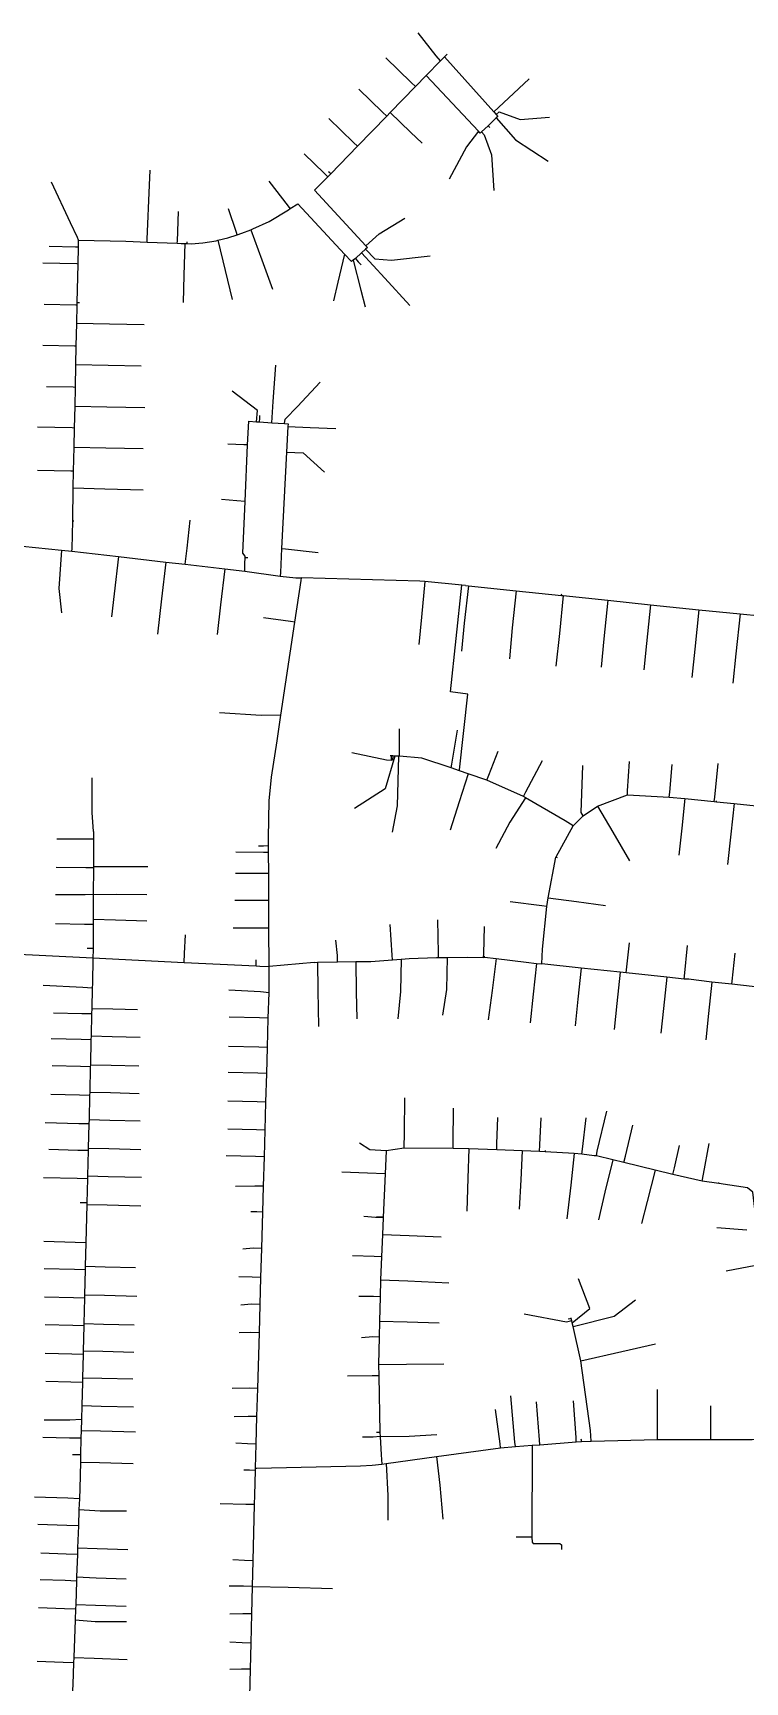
# Model space of a CAD drawing. Header units: inches. Extents: x 1024943 to 1043005, y 1856303 to 1868730.
# Drawn here: x 1034599 to 1035891, y 1865557 to 1868549 of the extents above; entities that cross this region are included whole.
import ezdxf

# ---------------------------------------------------------------- set-up
doc = ezdxf.new("R2010")
doc.units = ezdxf.units.IN
doc.header["$MEASUREMENT"] = 0
doc.layers.add('Water_Network', color=130, linetype='Continuous')

msp = doc.modelspace()

# ---------------------------------------------------------------- linework, layer by layer
at = {"layer": 'Water_Network', "elevation": 0}
for points in [[(1035330.8, 1868507.1), (1035298.2, 1868548.7)], [(1035285.6, 1868459.1), (1035239.7, 1868503.8)], [(1035312.9, 1868471.5), (1035338.6, 1868497.9), (1035345.9, 1868505.4)], [(1035338.6, 1868497.9), (1035330.8, 1868507.1)], [(1035345.9, 1868505.4), (1035350.8, 1868510.4)], [(1035345.9, 1868505.4), (1035435.4, 1868405.5), (1035439.6, 1868400.8), (1035442.8, 1868397.3), (1035439.9, 1868394.5), (1035424.9, 1868380.5)], [(1035139.4, 1868293.4), (1035187.9, 1868343.2), (1035241, 1868397.7), (1035247.6, 1868404.5), (1035293.4, 1868451.5), (1035312.9, 1868471.5)], [(1035293.4, 1868451.5), (1035285.6, 1868459.1)], [(1035424.9, 1868380.5), (1035413.2, 1868369.5), (1035410.7, 1868367.2), (1035407.6, 1868370.5), (1035312.9, 1868471.5)], [(1035461.8, 1868430.2), (1035499.7, 1868465.7)], [(1035233.5, 1868404.9), (1035190.7, 1868446.6)], [(1035435.4, 1868405.5), (1035461.8, 1868430.2)], [(1035241, 1868397.7), (1035233.5, 1868404.9)], [(1035247.6, 1868404.5), (1035284.5, 1868368.7)], [(1035439.6, 1868400.8), (1035445.3, 1868405.5), (1035483.3, 1868391.8)], [(1035483.3, 1868391.8), (1035536.5, 1868396.2)], [(1035180.8, 1868350.1), (1035136.2, 1868393.5)], [(1035284.5, 1868368.7), (1035305.1, 1868348.6)], [(1035407.6, 1868370.5), (1035386.1, 1868342.4)], [(1035413.2, 1868369.5), (1035418, 1868363.8), (1035431, 1868327.4)], [(1035424.9, 1868380.5), (1035426.5, 1868378.8)], [(1035426.5, 1868378.8), (1035428.1, 1868377.1)], [(1035439.9, 1868394.5), (1035474.9, 1868354.7)], [(1035187.9, 1868343.2), (1035180.8, 1868350.1)], [(1035386.1, 1868342.4), (1035354.1, 1868283.3)], [(1035474.9, 1868354.7), (1035533.8, 1868315.9)], [(1035127.3, 1868294.5), (1035091.3, 1868329.5)], [(1035431, 1868327.4), (1035435.7, 1868262.8)], [(1034681.9, 1868173), (1034679.8, 1868177.6), (1034667.3, 1868204.2), (1034632.9, 1868277.8)], [(1034806.5, 1868169.4), (1034806.7, 1868174.4), (1034810.7, 1868272.6), (1034811.8, 1868299.8)], [(1035062.7, 1868234.5), (1035027.5, 1868279.7)], [(1035139.4, 1868293.4), (1035134, 1868287.9), (1035110.1, 1868263.3)], [(1035134, 1868287.9), (1035127.3, 1868294.5)], [(1035137.6, 1868295.2), (1035135.7, 1868297)], [(1035139.4, 1868293.4), (1035137.6, 1868295.2)], [(1035110.1, 1868263.3), (1035203.4, 1868162.6), (1035206, 1868159.8), (1035202.7, 1868156.7), (1035195.1, 1868149.6), (1035184.2, 1868139.5)], [(1034861.2, 1868171.2), (1034863.4, 1868224.6)], [(1034878.9, 1868166.6), (1034886, 1868166.4), (1034907.5, 1868167.8), (1034931.5, 1868171.8), (1034934.8, 1868172.6), (1034952.9, 1868176.9), (1034970, 1868182.8), (1034978.3, 1868185.7), (1034994.5, 1868191.6), (1034998.4, 1868193.1), (1035027.8, 1868206.8), (1035062.6, 1868227.9), (1035066.1, 1868230), (1035080.1, 1868238.5)], [(1034968.7, 1868186.7), (1034953.8, 1868229.6)], [(1035066.1, 1868230), (1035062.7, 1868234.5)], [(1035184.2, 1868139.5), (1035180.1, 1868136.4), (1035176.9, 1868133.9), (1035164.6, 1868147.2), (1035080.1, 1868238.5)], [(1034970, 1868182.8), (1034968.7, 1868186.7)], [(1034994.5, 1868191.6), (1035014.3, 1868137.4)], [(1035227.3, 1868184.2), (1035273.7, 1868212.5)], [(1034681.6, 1868160.1), (1034676.6, 1868160.2), (1034628.6, 1868161.2)], [(1034679.5, 1868059.7), (1034681, 1868129.5), (1034681.6, 1868160.1), (1034681.9, 1868173)], [(1034681.9, 1868173), (1034767.9, 1868170.9)], [(1034767.9, 1868170.9), (1034781.2, 1868170.4), (1034806.5, 1868169.4), (1034861, 1868167.1), (1034868.3, 1868166.9), (1034874.5, 1868166.7), (1034878.9, 1868166.6)], [(1034861, 1868167.1), (1034861.2, 1868171.2)], [(1034874.5, 1868166.7), (1034872.9, 1868109.4)], [(1034878.9, 1868166.6), (1034879, 1868168.3)], [(1034879, 1868168.3), (1034879, 1868170)], [(1034934.8, 1868172.6), (1034948.1, 1868117.5)], [(1035202.7, 1868156.7), (1035219.6, 1868138.8), (1035249.6, 1868136.5)], [(1035203.4, 1868162.6), (1035227.3, 1868184.2)], [(1034678.9, 1868129.6), (1034617.1, 1868130.9)], [(1034681, 1868129.5), (1034678.9, 1868129.6)], [(1035014.3, 1868137.4), (1035033.9, 1868083.8)], [(1035164.6, 1868147.2), (1035152.6, 1868096.6)], [(1035180.1, 1868136.4), (1035194.1, 1868082.1)], [(1035184.2, 1868139.5), (1035189.5, 1868133.8)], [(1035189.5, 1868133.8), (1035194.9, 1868128)], [(1035195.1, 1868149.6), (1035237.4, 1868104)], [(1035249.6, 1868136.5), (1035320, 1868144.4)], [(1034872.9, 1868109.4), (1034871.6, 1868060)], [(1034948.1, 1868117.5), (1034960.7, 1868065.3)], [(1035237.4, 1868104), (1035283.3, 1868054.5)], [(1035152.6, 1868096.6), (1035144.5, 1868062.5)], [(1035194.1, 1868082.1), (1035201.9, 1868051.9)], [(1034676.7, 1868054.9), (1034619.4, 1868056.1)], [(1034671.7, 1867663.7), (1034672.4, 1867723.5), (1034673, 1867753.6), (1034674, 1867797.5), (1034674.7, 1867832), (1034675.5, 1867871.8), (1034676.3, 1867905.8), (1034677.1, 1867947.5), (1034677.8, 1867980.4), (1034678.7, 1868022.3), (1034679.4, 1868054.9), (1034679.5, 1868059.7)], [(1034679.4, 1868054.9), (1034676.7, 1868054.9)], [(1034679.5, 1868059.7), (1034681.7, 1868059.7), (1034683.9, 1868059.6)], [(1034678.7, 1868022.3), (1034737.8, 1868021)], [(1034737.8, 1868021), (1034800.9, 1868019.7)], [(1034674.6, 1867980.4), (1034617.3, 1867981.6)], [(1034677.8, 1867980.4), (1034674.6, 1867980.4)], [(1034677.1, 1867947.5), (1034735.6, 1867946.2)], [(1034735.6, 1867946.2), (1034795.3, 1867945)], [(1035035.1, 1867880.3), (1035039.6, 1867946.1)], [(1034672.4, 1867905.9), (1034623.5, 1867906.9)], [(1034676.3, 1867905.8), (1034672.4, 1867905.9)], [(1035006.4, 1867863.5), (1034960.5, 1867898.9)], [(1035079, 1867871.1), (1035120.6, 1867915.3)], [(1034675.5, 1867871.8), (1034733.4, 1867870.6)], [(1034733.4, 1867870.6), (1034802.1, 1867869.1)], [(1035004.7, 1867843.5), (1035006.4, 1867863.5)], [(1035032.4, 1867841.6), (1035035.1, 1867880.3)], [(1035055.8, 1867840), (1035057, 1867847.8), (1035079, 1867871.1)], [(1034670.3, 1867832.1), (1034607.4, 1867833.4)], [(1034674.7, 1867832), (1034670.3, 1867832.1)], [(1034984, 1867597.3), (1034984, 1867599.6), (1034980, 1867604.9), (1034984.1, 1867698.7), (1034988.7, 1867801.4), (1034990.6, 1867844.4), (1035004.7, 1867843.5), (1035010.3, 1867843.1)], [(1035010.3, 1867843.1), (1035010.7, 1867849)], [(1035010.3, 1867843.1), (1035032.4, 1867841.6), (1035055.8, 1867840), (1035062.1, 1867839.5), (1035061.8, 1867834.8), (1035059.4, 1867788.3), (1035050.3, 1867613.5), (1035048.1, 1867570.1)], [(1035010.7, 1867849), (1035011.1, 1867854.9)], [(1035061.8, 1867834.8), (1035102.3, 1867833.1)], [(1035102.3, 1867833.1), (1035148.6, 1867831)], [(1034981.6, 1867801.7), (1034952.5, 1867803)], [(1034988.7, 1867801.4), (1034981.6, 1867801.7)], [(1034674, 1867797.5), (1034731.3, 1867796.3)], [(1034731.3, 1867796.3), (1034799.1, 1867794.8)], [(1035059.4, 1867788.3), (1035089.4, 1867786.9)], [(1035089.4, 1867786.9), (1035128.2, 1867752.1)], [(1034668, 1867753.7), (1034607.4, 1867755)], [(1034673, 1867753.6), (1034668, 1867753.7)], [(1034672.4, 1867723.5), (1034729.6, 1867721.6)], [(1034729.6, 1867721.6), (1034799.4, 1867719.8)], [(1034969, 1867700), (1034941.3, 1867702.2)], [(1034984.1, 1867698.7), (1034969, 1867700)], [(1034670.1, 1867613.1), (1034671.7, 1867663.7)], [(1034671.7, 1867663.7), (1034672.6, 1867663.6), (1034673.4, 1867663.6)], [(1034878.7, 1867613.8), (1034884.6, 1867665)], [(1034513.7, 1867581.7), (1034528.5, 1867580.1), (1034531.2, 1867622.9), (1034556.9, 1867620.2), (1034650.9, 1867610.4), (1034669.9, 1867608.4)], [(1034513.7, 1867581.7), (1034528.5, 1867580.1), (1034531.2, 1867622.9), (1034556.9, 1867620.2), (1034650.9, 1867610.4), (1034669.9, 1867608.4)], [(1034650.9, 1867610.4), (1034646.3, 1867541.1)], [(1034669.9, 1867608.4), (1034670.1, 1867613.1)], [(1034669.9, 1867608.4), (1034670.1, 1867613.1)], [(1034669.9, 1867608.4), (1034754.3, 1867598.7), (1034840.2, 1867588.9), (1034875.4, 1867584.9), (1034947.1, 1867576.6), (1034983.7, 1867572.5)], [(1034669.9, 1867608.4), (1034754.3, 1867598.7), (1034840.2, 1867588.9), (1034875.4, 1867584.9), (1034947.1, 1867576.6), (1034983.7, 1867572.5)], [(1034754.3, 1867598.7), (1034746.6, 1867531.1)], [(1034840.2, 1867588.9), (1034832.5, 1867522.3)], [(1034875.4, 1867584.9), (1034878.7, 1867613.8)], [(1034983.8, 1867585.7), (1034984, 1867597.3)], [(1034984, 1867597.3), (1034986.5, 1867597.2)], [(1034986.5, 1867597.2), (1034989, 1867597.2)], [(1035050.3, 1867613.5), (1035057.5, 1867612.7)], [(1035057.5, 1867612.7), (1035116.8, 1867606.4)], [(1034947.1, 1867576.6), (1034939.6, 1867511)], [(1034983.7, 1867572.5), (1034983.8, 1867585.7)], [(1034983.7, 1867572.5), (1035047.6, 1867563.1)], [(1034983.7, 1867572.5), (1035047.6, 1867563.1)], [(1035048.1, 1867570.1), (1035047.6, 1867563.1)], [(1035047.6, 1867563.1), (1035076.1, 1867560.4)], [(1035047.6, 1867563.1), (1035076.1, 1867560.4)], [(1035076.1, 1867560.4), (1035086.7, 1867560.3)], [(1035076.1, 1867560.4), (1035086.7, 1867560.3)], [(1035086.1, 1867555.2), (1035086.7, 1867560.3)], [(1035301, 1867554.2), (1035086.7, 1867560.3)], [(1035301, 1867554.2), (1035086.7, 1867560.3)], [(1034646.3, 1867541.1), (1034651.1, 1867496.8)], [(1034746.6, 1867531.1), (1034741.8, 1867489.2)], [(1035026.6, 1867088.7), (1035028, 1867155.9), (1035032, 1867198.8), (1035042, 1867264.7), (1035049.1, 1867311.2), (1035074.6, 1867479.7), (1035086.1, 1867555.2)], [(1035377.6, 1867546.9), (1035310.5, 1867553.3), (1035301, 1867554.2)], [(1035377.6, 1867546.9), (1035310.5, 1867553.3), (1035301, 1867554.2)], [(1035310.5, 1867553.3), (1035304.3, 1867489.1)], [(1035373.1, 1867211.7), (1035388, 1867349.4), (1035357.1, 1867353.5), (1035377.6, 1867546.9)], [(1035384, 1867546.3), (1035377.6, 1867546.9)], [(1035384, 1867546.3), (1035377.6, 1867546.9)], [(1035389.3, 1867545.7), (1035381.8, 1867478.1)], [(1035384, 1867546.3), (1035389.3, 1867545.7), (1035475.9, 1867536.8), (1035558.4, 1867528.2)], [(1035384, 1867546.3), (1035389.3, 1867545.7), (1035475.9, 1867536.8), (1035558.4, 1867528.2)], [(1035475.9, 1867536.8), (1035468.6, 1867469.4)], [(1035558.4, 1867528.2), (1035558.5, 1867529.8)], [(1035558.5, 1867529.8), (1035558.7, 1867531.4)], [(1034832.5, 1867522.3), (1034825.2, 1867458.2)], [(1034939.6, 1867511), (1034933.5, 1867457.2)], [(1035561.5, 1867527.9), (1035554.4, 1867459.3)], [(1035558.4, 1867528.2), (1035561.5, 1867527.9), (1035642.5, 1867519.5), (1035719.9, 1867511.5), (1035807.5, 1867502.4), (1035882.1, 1867494.7), (1035956, 1867487.7)], [(1035558.4, 1867528.2), (1035561.5, 1867527.9), (1035642.5, 1867519.5), (1035719.9, 1867511.5), (1035807.5, 1867502.4), (1035882.1, 1867494.7), (1035956, 1867487.7)], [(1035642.5, 1867519.5), (1035635.3, 1867449.8)], [(1035719.9, 1867511.5), (1035712.6, 1867440.8)], [(1035807.5, 1867502.4), (1035800.1, 1867430.8)], [(1035066.7, 1867480.8), (1035017.5, 1867487.9)], [(1035074.6, 1867479.7), (1035066.7, 1867480.8)], [(1035304.3, 1867489.1), (1035299.5, 1867439.4)], [(1035381.8, 1867478.1), (1035376.6, 1867427)], [(1035468.6, 1867469.4), (1035463.8, 1867413.4)], [(1035882.1, 1867494.7), (1035874.6, 1867422.4)], [(1035554.4, 1867459.3), (1035548.2, 1867399.8)], [(1035635.3, 1867449.8), (1035630, 1867398.4)], [(1035712.6, 1867440.8), (1035707.6, 1867393)], [(1035800.1, 1867430.8), (1035794.8, 1867379.3)], [(1035874.6, 1867422.4), (1035869.1, 1867369.1)], [(1035013.1, 1867310.6), (1034937.5, 1867315.2)], [(1035049.1, 1867311.2), (1035013.1, 1867310.6)], [(1035264.5, 1867249.8), (1035264.4, 1867286.3)], [(1035359, 1867222.2), (1035369.8, 1867284)], [(1035240.4, 1867229.3), (1035178, 1867242.5)], [(1035255.7, 1867236.9), (1035238.3, 1867177.5)], [(1035252.1, 1867237), (1035251.7, 1867229.1), (1035248.9, 1867228.8), (1035240.4, 1867229.3)], [(1035249.1, 1867237.1), (1035247.5, 1867237.2)], [(1035249, 1867233), (1035249, 1867230.9), (1035248.9, 1867230)], [(1035249.1, 1867237.1), (1035249, 1867233)], [(1035372.9, 1867210), (1035357.8, 1867215.4), (1035304.5, 1867232.9), (1035264.1, 1867236.7), (1035262.3, 1867236.8), (1035255.7, 1867236.9), (1035252.1, 1867237), (1035249.1, 1867237.1)], [(1035262.3, 1867236.8), (1035260.3, 1867146.5)], [(1035264.1, 1867236.7), (1035264.5, 1867249.8)], [(1035426.5, 1867202.4), (1035443.3, 1867245.8)], [(1035357.8, 1867215.4), (1035359, 1867222.2)], [(1035389.1, 1867204.8), (1035372.8, 1867154)], [(1035372.9, 1867210), (1035373.1, 1867211.7)], [(1035565, 1867119.4), (1035492.7, 1867161.2), (1035489, 1867163.3), (1035422.9, 1867193.2), (1035389.1, 1867204.8), (1035372.9, 1867210)], [(1035422.9, 1867193.2), (1035426.5, 1867202.4)], [(1035493.6, 1867171.8), (1035524, 1867228.6)], [(1035593.8, 1867134.4), (1035596.7, 1867220)], [(1035677.7, 1867173.5), (1035681.5, 1867226.9)], [(1035754.5, 1867171.5), (1035759.3, 1867221.7)], [(1035836.2, 1867162.5), (1035842.4, 1867223.4)], [(1034706.5, 1867134.2), (1034706.7, 1867197.5)], [(1035238.3, 1867177.5), (1035182.6, 1867141.6)], [(1035489, 1867163.3), (1035493.6, 1867171.8)], [(1035678.2, 1867166.4), (1035677.7, 1867173.5)], [(1035753.7, 1867162.4), (1035754.5, 1867171.5)], [(1035260.3, 1867146.5), (1035250.7, 1867098.9)], [(1035372.8, 1867154), (1035356.2, 1867102.3)], [(1035492.7, 1867161.2), (1035464.6, 1867116.8)], [(1035579.3, 1867110.2), (1035597.3, 1867128.3), (1035623.6, 1867145.8), (1035678.2, 1867166.4), (1035753.7, 1867162.4), (1035781.8, 1867159.6), (1035835.3, 1867154.2), (1035839.4, 1867153.8)], [(1035623.6, 1867145.8), (1035651.2, 1867098.6)], [(1035781.8, 1867159.6), (1035776.4, 1867105.9)], [(1035835.3, 1867154.2), (1035836.2, 1867162.5)], [(1035839.4, 1867153.8), (1035839.5, 1867154.6), (1035839.6, 1867155.4)], [(1035839.4, 1867153.8), (1035871.3, 1867150.5), (1035911.4, 1867146.5), (1035958.9, 1867141.6), (1035993.3, 1867138.1), (1036039.9, 1867133.4), (1036074.8, 1867129.9), (1036147.4, 1867122.5), (1036157.2, 1867121.5), (1036198.9, 1867117.3), (1036227.5, 1867113.6)], [(1035871.3, 1867150.5), (1035865.3, 1867095.1)], [(1034709, 1867099.7), (1034706.5, 1867134.2)], [(1035464.6, 1867116.8), (1035439.3, 1867069.4)], [(1035548.1, 1867053.3), (1035548.4, 1867053.8), (1035579.3, 1867110.2)], [(1035579.3, 1867110.2), (1035565, 1867119.4)], [(1035597.3, 1867128.3), (1035593.8, 1867134.4)], [(1034696.8, 1867086), (1034642.3, 1867086.1)], [(1034708.9, 1867085.9), (1034696.8, 1867086)], [(1034709, 1867099.7), (1034708.9, 1867085.9), (1034708.8, 1867036.6), (1034708.8, 1867034.2), (1034708.7, 1866985.4), (1034708.6, 1866941.1), (1034708.5, 1866931), (1034708.4, 1866888)], [(1035026.7, 1867073.7), (1035026.6, 1867088.7)], [(1035651.2, 1867098.6), (1035681.5, 1867046.9)], [(1035776.4, 1867105.9), (1035771.4, 1867057.3)], [(1035865.3, 1867095.1), (1035859.7, 1867040)], [(1035017.7, 1867061.7), (1034967.5, 1867062.5)], [(1035017.4, 1867073.6), (1035008.2, 1867073.6)], [(1035026.7, 1867073.7), (1035017.4, 1867073.6)], [(1035026.7, 1867061.9), (1035017.7, 1867061.7)], [(1035027.6, 1866855), (1035027.3, 1866924.6), (1035027.1, 1866975), (1035026.9, 1867024), (1035026.7, 1867061.9), (1035026.7, 1867073.7)], [(1035523.7, 1866886.4), (1035531.7, 1866963.7), (1035533.9, 1866979.6), (1035548.1, 1867053.3)], [(1035548.4, 1867053.8), (1035549.4, 1867053.2), (1035550.5, 1867052.6)], [(1034695.4, 1867034.3), (1034641.2, 1867034.4)], [(1034708.8, 1867034.2), (1034695.4, 1867034.3)], [(1034708.8, 1867036.6), (1034751.4, 1867036.5)], [(1034751.4, 1867036.5), (1034807.8, 1867036.4)], [(1035017.6, 1867024), (1034966.5, 1867023.8)], [(1035026.9, 1867024), (1035017.6, 1867024)], [(1034694, 1866984.8), (1034640.1, 1866985)], [(1034708.7, 1866985.4), (1034694, 1866984.8)], [(1034708.7, 1866985.4), (1034750, 1866986)], [(1034750, 1866986), (1034806.1, 1866985.8)], [(1035016.3, 1866974.9), (1034965.2, 1866974.7)], [(1035027.1, 1866975), (1035016.3, 1866974.9)], [(1035522.8, 1866964.9), (1035465.2, 1866972.6)], [(1035531.7, 1866963.7), (1035522.8, 1866964.9)], [(1035533.9, 1866979.6), (1035585.5, 1866972.7)], [(1035585.5, 1866972.7), (1035638.2, 1866965.6)], [(1034692.7, 1866931.5), (1034640.1, 1866932.2)], [(1034708.5, 1866931), (1034692.7, 1866931.5)], [(1034708.6, 1866941.1), (1034749.1, 1866939.9)], [(1034749.1, 1866939.9), (1034806.1, 1866938.1)], [(1035251.2, 1866875.4), (1035247.2, 1866931)], [(1035334.9, 1866879.3), (1035333.7, 1866939.7)], [(1034874.1, 1866878.6), (1034875.7, 1866912.2)], [(1035014.9, 1866924.5), (1034962.4, 1866924.3)], [(1035027.3, 1866924.6), (1035014.9, 1866924.5)], [(1035151.5, 1866875.2), (1035148.5, 1866902.9)], [(1035417.1, 1866878.2), (1035418.5, 1866927.6)], [(1034386.6, 1866886.6), (1034549.3, 1866878.6), (1034708.1, 1866870.7)], [(1034703.1, 1866888), (1034697.8, 1866888)], [(1034708.4, 1866888), (1034703.1, 1866888)], [(1034708.1, 1866870.7), (1034707.1, 1866824.5)], [(1034708.4, 1866885.4), (1034708.1, 1866870.7)], [(1034708.1, 1866870.7), (1034873.3, 1866862.6), (1035004, 1866856.2)], [(1034708.4, 1866888), (1034708.4, 1866885.4)], [(1034873.3, 1866862.6), (1034874.1, 1866878.6)], [(1035109.7, 1866862.6), (1035115.4, 1866862.7), (1035151.7, 1866863.3), (1035184.8, 1866863.9), (1035212.1, 1866864.4), (1035251.8, 1866867.2), (1035267.1, 1866868.3), (1035281.7, 1866869.3), (1035331.5, 1866871.1), (1035335.1, 1866871.2), (1035350.5, 1866871.5), (1035387.4, 1866872.2), (1035416.9, 1866871.4), (1035418.8, 1866871.9)], [(1035151.7, 1866863.3), (1035151.5, 1866875.2)], [(1035251.8, 1866867.2), (1035251.2, 1866875.4)], [(1035335.1, 1866871.2), (1035334.9, 1866879.3)], [(1035350.5, 1866871.5), (1035349.5, 1866813.5)], [(1035416.9, 1866871.4), (1035417.1, 1866878.2)], [(1035418.8, 1866871.9), (1035418.7, 1866872.8), (1035418.7, 1866873.7)], [(1035418.8, 1866871.9), (1035439.7, 1866869.7), (1035494.3, 1866862.7)], [(1035522.8, 1866859.7), (1035523.7, 1866886.4)], [(1035676.3, 1866849.3), (1035681.5, 1866898.2)], [(1035781.1, 1866837.8), (1035787, 1866893)], [(1035868.1, 1866828.2), (1035873.5, 1866879.1)], [(1035004, 1866856.2), (1035004.2, 1866861.8)], [(1035004, 1866856.2), (1035011.1, 1866855.8)], [(1035004.2, 1866861.8), (1035004.5, 1866867.4)], [(1035011.1, 1866855.8), (1035027.6, 1866855)], [(1035109.7, 1866862.6), (1035027.6, 1866855)], [(1035027.7, 1866814.7), (1035027.6, 1866855)], [(1035115.4, 1866862.7), (1035116.3, 1866811.3)], [(1035184.8, 1866863.9), (1035185.8, 1866809.3)], [(1035267.1, 1866868.3), (1035265.9, 1866809.9)], [(1035439.7, 1866869.7), (1035432.3, 1866811.8)], [(1035494.3, 1866862.7), (1035513.1, 1866860.7), (1035522.8, 1866859.7)], [(1035513.1, 1866860.7), (1035507.1, 1866804.8)], [(1035788.5, 1866831.8), (1035780.5, 1866832.1), (1035749.4, 1866835.4), (1035675.6, 1866843.3), (1035664.9, 1866844.5), (1035594, 1866852), (1035522.8, 1866859.7)], [(1035594, 1866852), (1035588, 1866796)], [(1035664.9, 1866844.5), (1035658.9, 1866788.2)], [(1035675.6, 1866843.3), (1035676.3, 1866849.3)], [(1034689.4, 1866816.8), (1034617.9, 1866820.4)], [(1034706.9, 1866815.9), (1034689.4, 1866816.8)], [(1034707.1, 1866824.5), (1034706.9, 1866815.9), (1034706, 1866779), (1034705.7, 1866768.9), (1034704.7, 1866729.2), (1034704.5, 1866722.2), (1034703.4, 1866676.9), (1034703.3, 1866673), (1034702.1, 1866627.2), (1034702, 1866621.1), (1034700.9, 1866577.2), (1034700.7, 1866569.3), (1034699.6, 1866525.6), (1034699.5, 1866521), (1034698.3, 1866475.1), (1034698.2, 1866469.7), (1034697.1, 1866426.2)], [(1035012.1, 1866809), (1034954.7, 1866812)], [(1035016.2, 1866409.5), (1035017.6, 1866456.3), (1035019.1, 1866509.8), (1035020.4, 1866558.1), (1035021.9, 1866609), (1035023.4, 1866661), (1035024.7, 1866708.2), (1035026.2, 1866761.2), (1035027.5, 1866807.3), (1035027.7, 1866814.7)], [(1035116.3, 1866811.3), (1035117.5, 1866745.9)], [(1035349.5, 1866813.5), (1035342.4, 1866766.7)], [(1035432.3, 1866811.8), (1035425.4, 1866758)], [(1035749.4, 1866835.4), (1035743.4, 1866779)], [(1035780.5, 1866832.1), (1035781.1, 1866837.8)], [(1035788.5, 1866831.8), (1035788.6, 1866832.6), (1035788.7, 1866833.4)], [(1036141.4, 1866799.3), (1036127.1, 1866800.9), (1036060.6, 1866805.6), (1036056.9, 1866805.8), (1035998.1, 1866810.1), (1035984.5, 1866811.1), (1035955.9, 1866813.6), (1035903.9, 1866818.9), (1035867.5, 1866822.8), (1035831.1, 1866826.7), (1035788.5, 1866831.8)], [(1035831.1, 1866826.7), (1035825.1, 1866770)], [(1035867.5, 1866822.8), (1035868.1, 1866828.2)], [(1035027.5, 1866807.3), (1035012.1, 1866809)], [(1035185.8, 1866809.3), (1035186.7, 1866759.8)], [(1035265.9, 1866809.9), (1035261.1, 1866759.8)], [(1035507.1, 1866804.8), (1035501.5, 1866752.8)], [(1035588, 1866796), (1035582.9, 1866747.6)], [(1035658.9, 1866788.2), (1035653.8, 1866740.7)], [(1034688, 1866769.3), (1034636.6, 1866770.6)], [(1034705.7, 1866768.9), (1034688, 1866769.3)], [(1034706, 1866779), (1034744.2, 1866778)], [(1034744.2, 1866778), (1034788.9, 1866776.9)], [(1035010.3, 1866761.7), (1034955.3, 1866763.2)], [(1035026.2, 1866761.2), (1035010.3, 1866761.7)], [(1035743.4, 1866779), (1035738.6, 1866733.8)], [(1035825.1, 1866770), (1035819.9, 1866721.7)], [(1034686.7, 1866722.6), (1034632.2, 1866724)], [(1034704.5, 1866722.2), (1034686.7, 1866722.6)], [(1034704.7, 1866729.2), (1034742.8, 1866728.3)], [(1034742.8, 1866728.3), (1034793.5, 1866727)], [(1035008.8, 1866708.6), (1034954.2, 1866710.2)], [(1035024.7, 1866708.2), (1035008.8, 1866708.6)], [(1034685.3, 1866673.4), (1034634.1, 1866674.7)], [(1034703.3, 1866673), (1034685.3, 1866673.4)], [(1034703.4, 1866676.9), (1034741.3, 1866676)], [(1034741.3, 1866676), (1034791, 1866674.7)], [(1035007.5, 1866661.4), (1034953.1, 1866662.9)], [(1035023.4, 1866661), (1035007.5, 1866661.4)], [(1034683.8, 1866621.6), (1034631.6, 1866622.9)], [(1034702, 1866621.1), (1034683.8, 1866621.6)], [(1034702.1, 1866627.2), (1034739.9, 1866626.2)], [(1034739.9, 1866626.2), (1034792.2, 1866624.9)], [(1035006, 1866609.4), (1034952.6, 1866610.9)], [(1035021.9, 1866609), (1035006, 1866609.4)], [(1035273.3, 1866554.1), (1035274, 1866617)], [(1034682.3, 1866569.8), (1034621.6, 1866571.3)], [(1034700.9, 1866577.2), (1034738.4, 1866576.2)], [(1034738.4, 1866576.2), (1034793.5, 1866574.8)], [(1035361.6, 1866534.4), (1035362.2, 1866598)], [(1035440.9, 1866533.1), (1035442.5, 1866580.8)], [(1035518.8, 1866531.2), (1035521.4, 1866580.7)], [(1035596.4, 1866523.9), (1035602.7, 1866580.7)], [(1035622.8, 1866520), (1035640.7, 1866592.4)], [(1034700.7, 1866569.3), (1034682.3, 1866569.8)], [(1035004.6, 1866558.5), (1034952.6, 1866560)], [(1035020.4, 1866558.1), (1035004.6, 1866558.5)], [(1035273, 1866525.6), (1035273.3, 1866554.1)], [(1035674.2, 1866510.7), (1035687.5, 1866566.9)], [(1034680.9, 1866521.4), (1034627.8, 1866522.8)], [(1034699.5, 1866521), (1034680.9, 1866521.4)], [(1034699.6, 1866525.6), (1034736.9, 1866524.6)], [(1034736.9, 1866524.6), (1034795.2, 1866523.2)], [(1035003.2, 1866510.2), (1034949.5, 1866511.8)], [(1035210.3, 1866522.3), (1035191.8, 1866534.7)], [(1035239.9, 1866520.9), (1035210.3, 1866522.3)], [(1035528.8, 1866518.6), (1035518.2, 1866519.2), (1035487.1, 1866520.8), (1035440.6, 1866522.4), (1035390.1, 1866524), (1035361.5, 1866524.6), (1035273, 1866525.6), (1035239.9, 1866520.9), (1035238.1, 1866478.7), (1035234.7, 1866400.3)], [(1035361.5, 1866524.6), (1035361.6, 1866534.4)], [(1035390.1, 1866524), (1035388.4, 1866471)], [(1035440.6, 1866522.4), (1035440.9, 1866533.1)], [(1035487.1, 1866520.8), (1035484.4, 1866468.3)], [(1035518.2, 1866519.2), (1035518.8, 1866531.2)], [(1035528.8, 1866518.6), (1035528.9, 1866520)], [(1035621.5, 1866511.4), (1035617.3, 1866511.8), (1035595.3, 1866514.3), (1035581.3, 1866515.8), (1035528.8, 1866518.6)], [(1035528.9, 1866520), (1035529, 1866521.5)], [(1035581.3, 1866515.8), (1035574.9, 1866458.2)], [(1035595.3, 1866514.3), (1035596.4, 1866523.9)], [(1035621.5, 1866511.4), (1035622.8, 1866520)], [(1035843.4, 1866461.4), (1035813.7, 1866465.8), (1035760.3, 1866477.7), (1035728.1, 1866485.5), (1035671.5, 1866499.5), (1035651.1, 1866504.3), (1035621.5, 1866511.4)], [(1035763.1, 1866489.8), (1035772.3, 1866530.5)], [(1035815.9, 1866478.3), (1035825.9, 1866534)], [(1035019.1, 1866509.8), (1035003.2, 1866510.2)], [(1035206.2, 1866480.1), (1035159.8, 1866482.1)], [(1035651.1, 1866504.3), (1035637.1, 1866445.6)], [(1035671.5, 1866499.5), (1035674.2, 1866510.7)], [(1035728.1, 1866485.5), (1035713.5, 1866428.8)], [(1035760.3, 1866477.7), (1035763.1, 1866489.8)], [(1034679.3, 1866470.2), (1034618.1, 1866471.8)], [(1034698.2, 1866469.7), (1034679.3, 1866470.2)], [(1034698.3, 1866475.1), (1034735.4, 1866474.1)], [(1034735.4, 1866474.1), (1034796.3, 1866472.6)], [(1035001.7, 1866456.7), (1034966.8, 1866456.1)], [(1035017.6, 1866456.3), (1035001.7, 1866456.7)], [(1035238.1, 1866478.7), (1035206.2, 1866480.1)], [(1035388.4, 1866471), (1035386.5, 1866411.1)], [(1035484.4, 1866468.3), (1035481.6, 1866414.6)], [(1035574.9, 1866458.2), (1035568.1, 1866397.3)], [(1035813.7, 1866465.8), (1035815.9, 1866478.3)], [(1035843.4, 1866461.4), (1035843.5, 1866462.4), (1035843.7, 1866463.4)], [(1036016.9, 1866028.9), (1036006.8, 1866093.7), (1035992.6, 1866133.2), (1035988.1, 1866142.5), (1035955.2, 1866212.4), (1035942.6, 1866243.5), (1035927.2, 1866298), (1035924.1, 1866314.8), (1035913.7, 1866376.5), (1035913.4, 1866379.1), (1035905.3, 1866445.7), (1035895.4, 1866453.5), (1035843.4, 1866461.4)], [(1034690.8, 1866426.4), (1034684.6, 1866426.5)], [(1034697.1, 1866426.2), (1034697, 1866423.4), (1034695.3, 1866354), (1034694.2, 1866311.1), (1034694, 1866304.6), (1034692.9, 1866259.5), (1034692.7, 1866253.2), (1034691.6, 1866207.3), (1034691.5, 1866203), (1034690.3, 1866157.9), (1034690.2, 1866151.3), (1034689.1, 1866109), (1034688.9, 1866100.3), (1034687.8, 1866058.5), (1034687.2, 1866032.9), (1034686.7, 1866013.4), (1034686.3, 1865999.1), (1034685.6, 1865968.8)], [(1034697.1, 1866426.2), (1034690.8, 1866426.4)], [(1034697, 1866423.4), (1034733.9, 1866422.5)], [(1034733.9, 1866422.5), (1034795.2, 1866420.9)], [(1035637.1, 1866445.6), (1035625.2, 1866395.6)], [(1035713.5, 1866428.8), (1035703.1, 1866388.7)], [(1035005.5, 1866409.8), (1034994.7, 1866410.1)], [(1035003.1, 1865944.6), (1035004.3, 1865988.4), (1035005.7, 1866038.4), (1035007.2, 1866089.5), (1035010, 1866190.6), (1035011.5, 1866241.8), (1035012.9, 1866290.9), (1035014.4, 1866343.7), (1035016.2, 1866409.5)], [(1035016.2, 1866409.5), (1035005.5, 1866409.8)], [(1035220.5, 1866399.5), (1035199.8, 1866401.6)], [(1035234.6, 1866398.8), (1035220.5, 1866399.5)], [(1035228.6, 1866400.5), (1035222.5, 1866400.8)], [(1035234.7, 1866400.3), (1035234.6, 1866398.8), (1035233.4, 1866369), (1035231.6, 1866328.1), (1035229.8, 1866286.7), (1035228.9, 1866256), (1035227.8, 1866211.4), (1035227.1, 1866182.8), (1035226.4, 1866133.2), (1035226.6, 1866112.4), (1035228.7, 1866009.7)], [(1035234.7, 1866400.3), (1035228.6, 1866400.5)], [(1035233.4, 1866369), (1035281.9, 1866366.9)], [(1035281.9, 1866366.9), (1035339.8, 1866364.4)], [(1035894.4, 1866376.8), (1035840.1, 1866380.9)], [(1034675.8, 1866354.5), (1034619.1, 1866355.9)], [(1034695.3, 1866354), (1034675.8, 1866354.5)], [(1034998.5, 1866344.1), (1034979.8, 1866342.5)], [(1035014.4, 1866343.7), (1034998.5, 1866344.1)], [(1034674.3, 1866305.1), (1034619.6, 1866306.4)], [(1034694, 1866304.6), (1034674.3, 1866305.1)], [(1034694.2, 1866311.1), (1034730.4, 1866310.2)], [(1034730.4, 1866310.2), (1034785.4, 1866308.8)], [(1035218.6, 1866328.7), (1035178.8, 1866330.4)], [(1035231.6, 1866328.1), (1035218.6, 1866328.7)], [(1035910.7, 1866312.3), (1035857.1, 1866302.1)], [(1034997, 1866291.3), (1034972.8, 1866291.9)], [(1035012.9, 1866290.9), (1034997, 1866291.3)], [(1035229.8, 1866286.7), (1035279.6, 1866284.6)], [(1035279.6, 1866284.6), (1035353.6, 1866281.4)], [(1035609.6, 1866234.5), (1035588.9, 1866288.3)], [(1034672.8, 1866253.7), (1034620.3, 1866255)], [(1034692.7, 1866253.2), (1034672.8, 1866253.7)], [(1034692.9, 1866259.5), (1034728.9, 1866258.6)], [(1034728.9, 1866258.6), (1034787.6, 1866257.2)], [(1034995.6, 1866242.3), (1034976.4, 1866240.6)], [(1035011.5, 1866241.8), (1034995.6, 1866242.3)], [(1035216.9, 1866256.3), (1035190.6, 1866256.3)], [(1035228.9, 1866256), (1035216.9, 1866256.3)], [(1035653.5, 1866220.5), (1035692.7, 1866250.2)], [(1035567, 1866209.8), (1035490.3, 1866224.3)], [(1035576.9, 1866212.1), (1035567, 1866209.8)], [(1035573.2, 1866215.6), (1035570.4, 1866215)], [(1035575.9, 1866216.8), (1035573.2, 1866215.6)], [(1035575.9, 1866216.8), (1035575.7, 1866217.3)], [(1035610.8, 1866013.2), (1035593.3, 1866139.9), (1035579.2, 1866202.1), (1035577.8, 1866208.4), (1035576.9, 1866212.1), (1035576, 1866216.2), (1035575.9, 1866216.8)], [(1035577.8, 1866208.4), (1035609.6, 1866234.5)], [(1035579.2, 1866202.1), (1035653.5, 1866220.5)], [(1034671.3, 1866203.5), (1034621.2, 1866204.8)], [(1034691.5, 1866203), (1034671.3, 1866203.5)], [(1034691.6, 1866207.3), (1034727.4, 1866206.4)], [(1034727.4, 1866206.4), (1034782.8, 1866205)], [(1034994.1, 1866191.1), (1034973.5, 1866190.5)], [(1035010, 1866190.6), (1034994.1, 1866191.1)], [(1035215.6, 1866183.1), (1035195.3, 1866181.3)], [(1035227.1, 1866182.8), (1035215.6, 1866183.1)], [(1035227.8, 1866211.4), (1035278.1, 1866210.2)], [(1035278.1, 1866210.2), (1035336.3, 1866208.7)], [(1034669.7, 1866151.9), (1034621.2, 1866153.1)], [(1034690.3, 1866157.9), (1034725.9, 1866157)], [(1034725.9, 1866157), (1034782.2, 1866155.6)], [(1035593.3, 1866139.9), (1035667.7, 1866156.7)], [(1035667.7, 1866156.7), (1035729, 1866170.7)], [(1034690.2, 1866151.3), (1034669.7, 1866151.9)], [(1035226.4, 1866133.2), (1035276.9, 1866133.7)], [(1035276.9, 1866133.7), (1035344.9, 1866134.3)], [(1034668.2, 1866100.8), (1034622.4, 1866102)], [(1034688.9, 1866100.3), (1034668.2, 1866100.8)], [(1034689.1, 1866109), (1034724.4, 1866108.1)], [(1034724.4, 1866108.1), (1034780.5, 1866106.7)], [(1035214.9, 1866112.3), (1035170.2, 1866111.8)], [(1035226.6, 1866112.4), (1035214.9, 1866112.3)], [(1034991.3, 1866090), (1034960.7, 1866089.4)], [(1035007.2, 1866089.5), (1034991.3, 1866090)], [(1035473.8, 1865991.9), (1035466.2, 1866076.4)], [(1035518.3, 1865996.1), (1035512.8, 1866065.1)], [(1035584.8, 1866000.5), (1035580.2, 1866066.8)], [(1035732.5, 1866005.7), (1035732.5, 1866087.6)], [(1034687.2, 1866032.9), (1034666.4, 1866031.8)], [(1034687.8, 1866058.5), (1034723, 1866057.6)], [(1034723, 1866057.6), (1034781.6, 1866056.2)], [(1034989.9, 1866038.9), (1034964.3, 1866038.3)], [(1035005.7, 1866038.4), (1034989.9, 1866038.9)], [(1035446.8, 1865989), (1035438.4, 1866051.3)], [(1035829.4, 1866007.8), (1035829.4, 1866058.2)], [(1034666.4, 1866031.8), (1034619.6, 1866031.8)], [(1034686.7, 1866013.4), (1034721.7, 1866012.5)], [(1034721.7, 1866012.5), (1034785.3, 1866010.9)], [(1035225.6, 1866009.6), (1035222.5, 1866009.4)], [(1035228.7, 1866009.7), (1035225.6, 1866009.6)], [(1035228.7, 1866009.7), (1035229.1, 1866002.1), (1035230.8, 1865969.3)], [(1035229.1, 1866002.1), (1035281.7, 1866002.9)], [(1035281.7, 1866002.9), (1035332, 1866005.7)], [(1035612.1, 1865993.8), (1035610.8, 1866013.2)], [(1035732.5, 1865996.7), (1035732.5, 1866005.7)], [(1035829.4, 1865996.7), (1035829.4, 1866007.8)], [(1034665.3, 1865999.6), (1034617.3, 1866000.8)], [(1034686.3, 1865999.1), (1034665.3, 1865999.6)], [(1034988.5, 1865988.8), (1034967.3, 1865990.4)], [(1035004.3, 1865988.4), (1034988.5, 1865988.8)], [(1035216.4, 1866001.4), (1035197.2, 1866001.3)], [(1035229.1, 1866002.1), (1035216.4, 1866001.4)], [(1035232.2, 1865952.3), (1035240, 1865953.3), (1035331.5, 1865965.8), (1035447.8, 1865981.5), (1035474.7, 1865984), (1035504.8, 1865986.7)], [(1035447.8, 1865981.5), (1035446.8, 1865989)], [(1035474.7, 1865984), (1035473.8, 1865991.9)], [(1035504.7, 1865983.5), (1035504.6, 1865819.6)], [(1035504.8, 1865986.7), (1035504.7, 1865983.5)], [(1035504.8, 1865986.7), (1035519, 1865987.5), (1035584.8, 1865992.8), (1035594.3, 1865993.3)], [(1035519, 1865987.5), (1035518.3, 1865996.1)], [(1035584.8, 1865992.8), (1035584.8, 1866000.5)], [(1035594.2, 1865995.4), (1035594.1, 1865997.5)], [(1035594.3, 1865993.3), (1035594.2, 1865995.4)], [(1035594.3, 1865993.3), (1035612.1, 1865993.8)], [(1035612.1, 1865993.8), (1035732.5, 1865996.7), (1035829.4, 1865996.7), (1035904.3, 1865997), (1036017.7, 1865997.3)], [(1034678.3, 1865969), (1034670.9, 1865969.2)], [(1034685.6, 1865968.8), (1034678.3, 1865969)], [(1034685.6, 1865968.8), (1034685.2, 1865955.8), (1034684, 1865907.9)], [(1034685.2, 1865955.8), (1034720, 1865954.9)], [(1034720, 1865954.9), (1034781.1, 1865953.4)], [(1035003, 1865940.7), (1035003.1, 1865944.6)], [(1035003.1, 1865944.6), (1035005.6, 1865944.7)], [(1035005.6, 1865944.7), (1035193.6, 1865949.4), (1035214.5, 1865950.4), (1035232.2, 1865952.3)], [(1035230.8, 1865969.3), (1035232.2, 1865952.3)], [(1035240, 1865953.3), (1035243.3, 1865895)], [(1035331.5, 1865965.8), (1035337.2, 1865914.1)], [(1034992.3, 1865941), (1034981.6, 1865941.3)], [(1035003, 1865940.7), (1034992.3, 1865941)], [(1035001.7, 1865895.8), (1035003, 1865940.7)], [(1035337.2, 1865914.1), (1035342.7, 1865852.4)], [(1034662.2, 1865890.3), (1034601.9, 1865892.4)], [(1034683.4, 1865889.5), (1034662.2, 1865890.3)], [(1034684, 1865907.9), (1034683.4, 1865889.5), (1034682.7, 1865869.7), (1034681.7, 1865840.4), (1034680.3, 1865800.3), (1034679.8, 1865788.4), (1034678.4, 1865747.5), (1034678.1, 1865740.1), (1034676.7, 1865697.5), (1034676.4, 1865688.9), (1034675.7, 1865669.8), (1034673.3, 1865601.4), (1034672.9, 1865591.8), (1034671.6, 1865552.6), (1034671.2, 1865542.4), (1034670.1, 1865511.1), (1034669.7, 1865498.8)], [(1034991.7, 1865489.4), (1034992.1, 1865508.8), (1034992.7, 1865530.6), (1034993.9, 1865580.1), (1034995.1, 1865627.3), (1034996.4, 1865680.4), (1034997.6, 1865730.3), (1034998.8, 1865777), (1035001.3, 1865878.7), (1035001.7, 1865895.8)], [(1035243.3, 1865895), (1035242.9, 1865850.6)], [(1034682.7, 1865869.7), (1034721.2, 1865867.3)], [(1034721.2, 1865867.3), (1034769.2, 1865867.3)], [(1034985.5, 1865879.1), (1034938.8, 1865880.3)], [(1035001.3, 1865878.7), (1034985.5, 1865879.1)], [(1034660.8, 1865841.1), (1034608.1, 1865842.9)], [(1034681.7, 1865840.4), (1034660.8, 1865841.1)], [(1034680.3, 1865800.3), (1034715.6, 1865799.1)], [(1034715.6, 1865799.1), (1034771.4, 1865797.1)], [(1035504.6, 1865819.6), (1035475.9, 1865819.6)], [(1035504.6, 1865819.6), (1035504.7, 1865810.8), (1035506.8, 1865808.4), (1035555, 1865808.1), (1035558.4, 1865806), (1035558.5, 1865797.1)], [(1034659.3, 1865789.1), (1034613.2, 1865790.7)], [(1034679.8, 1865788.4), (1034659.3, 1865789.1)], [(1034982.8, 1865777.4), (1034961.9, 1865778.6)], [(1034998.8, 1865777), (1034982.8, 1865777.4)], [(1034657.9, 1865740.8), (1034612.1, 1865742.4)], [(1034678.1, 1865740.1), (1034657.9, 1865740.8)], [(1034678.4, 1865747.5), (1034714.1, 1865746.2)], [(1034714.1, 1865746.2), (1034768.1, 1865744.3)], [(1034981.5, 1865730.8), (1034955, 1865730.9)], [(1034997.6, 1865730.3), (1034981.5, 1865730.8)], [(1034997.6, 1865730.3), (1035062, 1865728.7)], [(1035062, 1865728.7), (1035142.6, 1865726.7)], [(1034656.5, 1865689.6), (1034609.3, 1865691.3)], [(1034676.4, 1865688.9), (1034656.5, 1865689.6)], [(1034676.7, 1865697.5), (1034712.7, 1865696.3)], [(1034712.7, 1865696.3), (1034768.1, 1865694.3)], [(1034980.1, 1865680.8), (1034956.6, 1865679.9)], [(1034996.4, 1865680.4), (1034980.1, 1865680.8)], [(1034675.7, 1865669.8), (1034712.1, 1865666.4)], [(1034712.1, 1865666.4), (1034769.2, 1865666.4)], [(1034978.7, 1865627.7), (1034956.7, 1865628.9)], [(1034995.1, 1865627.3), (1034978.7, 1865627.7)], [(1034653.9, 1865592.4), (1034607, 1865594.1)], [(1034672.9, 1865591.8), (1034653.9, 1865592.4)], [(1034673.3, 1865601.4), (1034710.1, 1865600.1)], [(1034710.1, 1865600.1), (1034770, 1865598)], [(1034977.3, 1865580.5), (1034956.7, 1865579.6)], [(1034993.9, 1865580.1), (1034977.3, 1865580.5)]]:
    msp.add_lwpolyline(points, dxfattribs=at)

doc.saveas('drawing.dxf')
